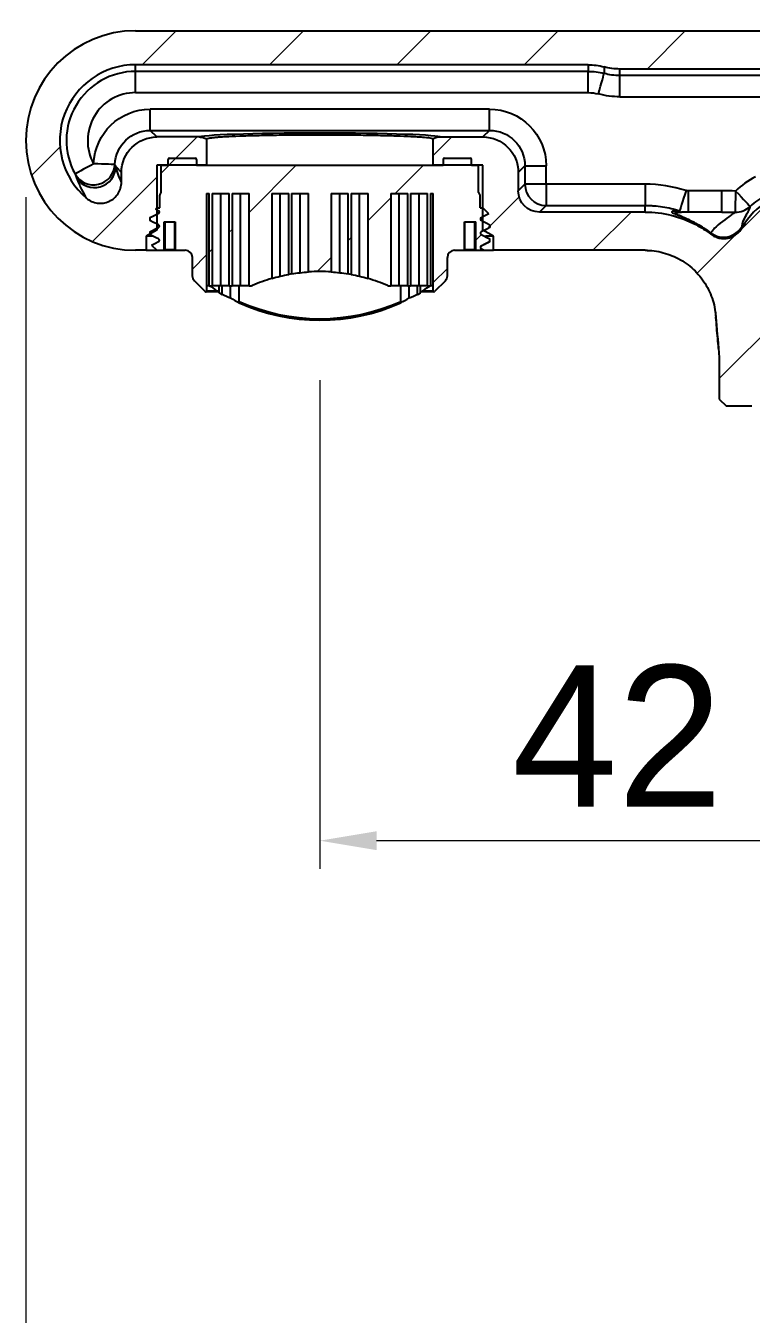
# Model space of a CAD drawing. Extents: x 0 to 1128, y 0 to 827.
# Drawn here: x 587.9 to 639.2, y 155.2 to 246.3 of the extents above; entities that cross this region are included whole.
import ezdxf

# ---------------------------------------------------------------- set-up
doc = ezdxf.new("R2010")
doc.units = 0
doc.header["$LTSCALE"] = 4
doc.header["$MEASUREMENT"] = 0
doc.header["$PDMODE"] = 3
doc.header["$PDSIZE"] = -10
doc.layers.get('0').update_dxf_attribs({"linetype": 'CONTINUOUS'})
doc.layers.get('DEFPOINTS').update_dxf_attribs({"linetype": 'CONTINUOUS'})
doc.styles.add('Daelim Dimension', font='')
doc.styles.get('Daelim Dimension').set_extended_font_data('나눔고딕')
doc.dimstyles.new('DEFAULT', dxfattribs={"dimscale": 2, "dimtxt": 2, "dimasz": 2, "dimexe": 0, "dimexo": 2, "dimgap": 1, "dimtad": 1, "dimdec": 1, "dimzin": 9, "dimdsep": 46, "dimtxsty": 'Daelim Dimension', "dimcen": 0.5, "dimclrd": 252, "dimclre": 252, "dimclrt": 3, "dimadec": 1, "dimazin": 0, "dimtfac": 1, "dimtdec": 1, "dimtix": 1, "dimtmove": 0, "dimatfit": 3, "dimfxl": 1, "dimtolj": 1, "dimtzin": 1, "dimlwd": 9, "dimlwe": 9, "dimarcsym": 0})
pattern_1 = [(45, (206.573, -181.995), (-4.494825, 4.494825), [])]

# ---------------------------------------------------------------- blocks, each defined once
blk = doc.blocks.new('*D26')
at = {"color": 5, "lineweight": 9, "ltscale": 0.5, "transparency": 16777216}
for p, q in [((608.716, 221.256), (608.716, 186.716)), ((650.744, 202.166), (650.744, 186.716)), ((646.744, 188.716), (612.716, 188.716))]:
    blk.add_line(p, q, dxfattribs=at)
at = {"color": 5, "ltscale": 0.5, "transparency": 16777216}
for points in [[(612.716, 189.383), (612.716, 188.049), (608.716, 188.716)], [(646.744, 189.383), (646.744, 188.049), (650.744, 188.716)]]:
    blk.add_solid(points, dxfattribs=at)
at = {"layer": 'DEFPOINTS', "color": 0, "ltscale": 0.5, "transparency": 16777216}
for p in [(608.716, 225.256), (650.744, 206.166), (608.716, 188.716)]:
    blk.add_point(p, dxfattribs=at)
at = {"color": 7, "ltscale": 0.5, "transparency": 16777216, "insert": (629.73, 196.109), "char_height": 10, "attachment_point": 5, "style": 'Daelim Dimension'}
blk.add_mtext('\\A1;42', dxfattribs=at)
blk = doc.blocks.new('*D29')
at = {"color": 5, "lineweight": 9, "ltscale": 0.5, "transparency": 16777216}
for p, q in [((587.943, 234.199), (587.943, 134.501)), ((796.346, 158.527), (796.346, 134.501)), ((792.346, 136.501), (591.943, 136.501))]:
    blk.add_line(p, q, dxfattribs=at)
at = {"color": 5, "ltscale": 0.5, "transparency": 16777216}
for points in [[(591.943, 137.167), (591.943, 135.834), (587.943, 136.501)], [(792.346, 137.167), (792.346, 135.834), (796.346, 136.501)]]:
    blk.add_solid(points, dxfattribs=at)
at = {"layer": 'DEFPOINTS', "color": 0, "ltscale": 0.5, "transparency": 16777216}
for p in [(587.943, 238.199), (796.346, 162.527), (587.943, 136.501)]:
    blk.add_point(p, dxfattribs=at)
at = {"color": 7, "ltscale": 0.5, "transparency": 16777216, "insert": (692.145, 143.944), "char_height": 10, "attachment_point": 5, "style": 'Daelim Dimension'}
blk.add_mtext('\\A1;208', dxfattribs=at)
blk = doc.blocks.new('*D31')
at = {"color": 5, "lineweight": 9, "ltscale": 0.5, "transparency": 16777216}
for p, q in [((628.986, 291.801), (628.986, 327.879)), ((796.346, 226.827), (796.346, 327.879)), ((792.346, 325.879), (632.986, 325.879))]:
    blk.add_line(p, q, dxfattribs=at)
at = {"color": 5, "ltscale": 0.5, "transparency": 16777216}
for points in [[(632.986, 326.546), (632.986, 325.213), (628.986, 325.879)], [(792.346, 326.546), (792.346, 325.213), (796.346, 325.879)]]:
    blk.add_solid(points, dxfattribs=at)
at = {"layer": 'DEFPOINTS', "color": 0, "ltscale": 0.5, "transparency": 16777216}
for p in [(628.986, 325.879), (628.986, 287.801), (796.346, 222.827)]:
    blk.add_point(p, dxfattribs=at)
at = {"color": 7, "ltscale": 0.5, "transparency": 16777216, "insert": (712.666, 333.323), "char_height": 10, "attachment_point": 5, "style": 'Daelim Dimension'}
blk.add_mtext('\\A1;167', dxfattribs=at)

msp = doc.modelspace()

# ---------------------------------------------------------------- hatches: boundary and pattern name
at = {"linetype": 'Continuous', "lineweight": 18}
h = msp.add_hatch(dxfattribs=at)
h.set_pattern_fill('ANSI31', scale=50.853136, style=0)
h.set_pattern_definition(pattern_1)
edge = h.paths.add_edge_path(flags=0)
edge.add_line((645.739, 243.355), (645.739, 240.552))
edge.add_arc((645.239, 240.552), 0.501, 270, 360, ccw=False)
edge.add_line((645.239, 240.051), (643.837, 240.051))
edge.add_line((643.837, 240.051), (643.837, 239.05))
edge.add_line((643.837, 239.05), (643.836, 239.05))
edge.add_arc((643.836, 240.051), 1.001, 180, 270, ccw=False)
edge.add_line((642.835, 240.051), (642.835, 243.254))
edge.add_line((642.835, 243.254), (629.903, 243.254))
edge.add_ellipse((629.903, 247.461), major_axis=(0, -4.207), ratio=0.999391, start_angle=344.64111, end_angle=360, ccw=False)
edge.add_ellipse((627.676, 239.348), major_axis=(0, -4.207), ratio=0.999391, start_angle=164.64111, end_angle=180)
edge.add_line((627.676, 243.555), (595.701, 243.555))
edge.add_arc((595.701, 238.199), 5.356, 450, 589.53914)
edge.add_spline(control_points=[(592.226, 234.124), (592.354, 234.015), (592.503, 233.926), (592.66, 233.865), (592.817, 233.805), (592.987, 233.77), (593.156, 233.765), (593.324, 233.76), (593.495, 233.783), (593.655, 233.834), (593.815, 233.885), (593.968, 233.964), (594.102, 234.065), (594.236, 234.166), (594.354, 234.291), (594.447, 234.43), (594.54, 234.57), (594.611, 234.727), (594.653, 234.889), (594.684, 235.012), (594.7, 235.139), (594.7, 235.266)], knot_values=[0, 0, 0, 0, 0.000505, 0.000505, 0.000505, 0.00101, 0.00101, 0.00101, 0.001514, 0.001514, 0.001514, 0.002016, 0.002016, 0.002016, 0.002518, 0.002518, 0.002518, 0.003021, 0.003021, 0.003021, 0.003398, 0.003398, 0.003398, 0.003398], weights=[1, 1, 1, 1, 1, 1, 1, 1, 1, 1, 1, 1, 1, 1, 1, 1, 1, 1, 1, 1, 1, 1], degree=3, periodic=0)
edge.add_line((594.7, 235.266), (594.7, 235.948))
edge.add_ellipse((597.205, 235.945), major_axis=(-1.772, 1.772), ratio=0.998783, start_angle=-44.96511, end_angle=44.96511, ccw=False)
edge.add_line((597.202, 238.449), (600.206, 238.449))
edge.add_spline(control_points=[(600.206, 238.449), (600.318, 238.449), (600.432, 238.43), (600.537, 238.393), (600.596, 238.372), (600.653, 238.346), (600.707, 238.315)], knot_values=[0, 0, 0, 0, 0.000336, 0.000336, 0.000336, 0.000521, 0.000521, 0.000521, 0.000521], weights=[1, 1, 1, 1, 1, 1, 1], degree=3, periodic=0)
edge.add_line((600.707, 238.315), (600.707, 236.447))
edge.add_line((600.707, 236.447), (597.203, 236.447))
edge.add_line((597.203, 236.447), (597.203, 231.876))
edge.add_line((597.203, 231.876), (596.452, 231.442))
edge.add_line((596.452, 231.442), (596.452, 230.441))
edge.add_line((596.452, 230.441), (595.701, 230.441))
edge.add_arc((595.701, 238.199), 7.758, 90, 270, ccw=False)
edge.add_line((595.701, 245.957), (647.992, 245.957))
edge.add_line((647.992, 245.957), (647.992, 243.655))
edge.add_arc((647.691, 243.655), 0.3, 270, 360, ccw=False)
edge.add_line((647.691, 243.355), (645.739, 243.355))
h = msp.add_hatch(dxfattribs=at)
h.set_pattern_fill('ANSI31', scale=50.853136, style=0)
h.set_pattern_definition(pattern_1)
edge = h.paths.add_edge_path(flags=0)
edge.add_line((643.136, 232.643), (641.36, 232.643))
edge.add_line((641.36, 232.643), (641.36, 231.261))
edge.add_ellipse((642.537, 229.639), major_axis=(1.417, -1.417), ratio=0.998783, start_angle=170.96302, end_angle=224.96511)
edge.add_line((640.534, 229.641), (640.534, 227.637))
edge.add_ellipse((642.036, 227.639), major_axis=(1.063, 1.063), ratio=0.998783, start_angle=135.03489, end_angle=197.70587)
edge.add_spline(control_points=[(641.346, 226.303), (641.351, 226.301), (641.355, 226.299), (641.36, 226.297)], knot_values=[0, 0, 0, 0, 0.000015, 0.000015, 0.000015, 0.000015], weights=[1, 1, 1, 1], degree=3, periodic=0)
edge.add_line((641.36, 226.297), (641.36, 223.025))
edge.add_line((641.36, 223.025), (640.334, 222.433))
edge.add_line((640.334, 222.433), (640.334, 221.231))
edge.add_arc((640.033, 221.231), 0.3, 270, 360, ccw=False)
edge.add_line((640.033, 220.931), (639.232, 220.931))
edge.add_line((639.232, 220.931), (639.232, 219.43))
edge.add_line((639.232, 219.43), (637.429, 219.43))
edge.add_spline(control_points=[(637.429, 219.43), (637.262, 219.596), (637.096, 219.763), (636.929, 219.93)], knot_values=[0.061728, 0.061728, 0.061728, 0.061728, 0.062435, 0.062435, 0.062435, 0.062435], weights=[1, 1, 1, 1], degree=3, periodic=0)
edge.add_line((636.929, 219.93), (636.929, 222.875))
edge.add_spline(control_points=[(636.929, 222.875), (636.811, 224.226), (636.863, 225.621), (636.462, 226.917), (636.296, 227.452), (636.036, 227.965), (635.702, 228.416), (635.369, 228.866), (634.953, 229.265), (634.489, 229.579), (634.023, 229.895), (633.496, 230.134), (632.952, 230.277), (632.539, 230.385), (632.108, 230.441), (631.68, 230.441)], knot_values=[0.002456, 0.002456, 0.002456, 0.002456, 0.00652, 0.00652, 0.00652, 0.008191, 0.008191, 0.008191, 0.009861, 0.009861, 0.009861, 0.011539, 0.011539, 0.011539, 0.012814, 0.012814, 0.012814, 0.012814], weights=[1, 1, 1, 1, 1, 1, 1, 1, 1, 1, 1, 1, 1, 1, 1, 1], degree=3, periodic=0)
edge.add_line((631.68, 230.441), (620.978, 230.441))
edge.add_line((620.978, 230.441), (620.978, 231.442))
edge.add_line((620.978, 231.442), (620.227, 231.876))
edge.add_line((620.227, 231.876), (620.227, 236.447))
edge.add_line((620.227, 236.447), (616.723, 236.447))
edge.add_line((616.723, 236.447), (616.723, 238.315))
edge.add_spline(control_points=[(616.723, 238.315), (616.777, 238.346), (616.834, 238.372), (616.893, 238.393), (616.998, 238.43), (617.112, 238.449), (617.224, 238.449)], knot_values=[0.00105, 0.00105, 0.00105, 0.00105, 0.001237, 0.001237, 0.001237, 0.001575, 0.001575, 0.001575, 0.001575], weights=[1, 1, 1, 1, 1, 1, 1], degree=3, periodic=0)
edge.add_line((617.224, 238.449), (620.229, 238.449))
edge.add_ellipse((620.226, 235.945), major_axis=(1.772, 1.772), ratio=0.998783, start_angle=-44.96511, end_angle=44.96511, ccw=False)
edge.add_line((622.73, 235.948), (622.73, 234.645))
edge.add_ellipse((624.232, 234.646), major_axis=(1.063, 1.063), ratio=0.998783, start_angle=135.03489, end_angle=224.96511)
edge.add_line((624.23, 233.144), (631.686, 233.144))
edge.add_spline(control_points=[(631.686, 233.144), (632.94, 233.143), (634.162, 232.84), (635.646, 232.059), (636.002, 231.833), (636.336, 231.58)], knot_values=[0, 0, 0, 0, 0.5, 0.5, 0.668908, 0.668908, 0.668908, 0.668908], weights=[1, 1, 1, 1, 1, 1], degree=3, periodic=0)
edge.add_spline(control_points=[(636.336, 231.58), (636.47, 231.478), (636.623, 231.398), (636.783, 231.347), (636.944, 231.296), (637.115, 231.271), (637.283, 231.276), (637.45, 231.28), (637.62, 231.314), (637.777, 231.374), (637.934, 231.433), (638.082, 231.521), (638.21, 231.629), (638.339, 231.738), (638.45, 231.87), (638.535, 232.015), (638.545, 232.032), (638.555, 232.05), (638.565, 232.068)], knot_values=[0, 0, 0, 0, 0.000504, 0.000504, 0.000504, 0.001007, 0.001007, 0.001007, 0.001511, 0.001511, 0.001511, 0.002014, 0.002014, 0.002014, 0.002517, 0.002517, 0.002517, 0.002577, 0.002577, 0.002577, 0.002577], weights=[1, 1, 1, 1, 1, 1, 1, 1, 1, 1, 1, 1, 1, 1, 1, 1, 1, 1, 1], degree=3, periodic=0)
edge.add_arc((642.536, 229.941), 4.505, 478.2303, 511.82521, ccw=False)
edge.add_line((640.405, 233.909), (641.338, 234.41))
edge.add_ellipse((643.469, 230.438), major_axis=(-1.099, 4.372), ratio=0.999352, start_angle=-11.61445, end_angle=14.10637, ccw=False)
edge.add_spline(control_points=[(643.272, 234.942), (643.331, 234.944), (643.392, 234.943), (643.451, 234.939), (643.582, 234.929), (643.713, 234.901), (643.837, 234.857)], knot_values=[0, 0, 0, 0, 0.00018, 0.00018, 0.00018, 0.000578, 0.000578, 0.000578, 0.000578], weights=[1, 1, 1, 1, 1, 1, 1], degree=3, periodic=0)
edge.add_line((643.837, 234.857), (643.837, 233.344))
edge.add_arc((643.136, 233.344), 0.701, 270, 360, ccw=False)
h = msp.add_hatch(dxfattribs=at)
h.set_pattern_fill('ANSI31', scale=50.853136, style=0)
h.set_pattern_definition(pattern_1)
edge = h.paths.add_edge_path(flags=0)
edge.add_line((619.426, 236.848), (619.426, 236.447))
edge.add_line((619.426, 236.447), (619.927, 236.447))
edge.add_line((619.927, 236.447), (619.927, 234.519))
edge.add_arc((620.027, 234.519), 0.1, 180, 240)
edge.add_arc((619.927, 234.345), 0.1, 360, 420, ccw=False)
edge.add_line((620.027, 234.345), (620.027, 233.444))
edge.add_line((620.027, 233.444), (620.227, 233.444))
edge.add_line((620.227, 233.444), (620.655, 233.016))
edge.add_spline(control_points=[(620.655, 233.016), (620.472, 232.924), (620.289, 232.833), (620.106, 232.741)], knot_values=[0, 0, 0, 0, 0.780974, 0.780974, 0.780974, 0.780974], weights=[1, 1, 1, 1], degree=3, periodic=0)
edge.add_spline(control_points=[(620.106, 232.741), (620.074, 232.727), (620.027, 232.652), (620.074, 232.576), (620.11, 232.56)], knot_values=[0, 0, 0, 0, 0.429152, 0.859155, 0.859155, 0.859155, 0.859155], weights=[1, 1, 1, 1, 1], degree=3, periodic=0)
edge.add_spline(control_points=[(620.11, 232.56), (620.313, 232.458), (620.52, 232.354), (620.727, 232.25)], knot_values=[0, 0, 0, 0, 0.883733, 0.883733, 0.883733, 0.883733], weights=[1, 1, 1, 1], degree=3, periodic=0)
edge.add_line((620.727, 232.25), (620.728, 232.051))
edge.add_spline(control_points=[(620.728, 232.051), (620.52, 231.947), (620.313, 231.844), (620.106, 231.74)], knot_values=[0, 0, 0, 0, 0.883785, 0.883785, 0.883785, 0.883785], weights=[1, 1, 1, 1], degree=3, periodic=0)
edge.add_spline(control_points=[(620.106, 231.74), (620.074, 231.726), (620.026, 231.651), (620.074, 231.575), (620.11, 231.559)], knot_values=[0, 0, 0, 0, 0.429152, 0.859155, 0.859155, 0.859155, 0.859155], weights=[1, 1, 1, 1, 1], degree=3, periodic=0)
edge.add_spline(control_points=[(620.11, 231.559), (620.314, 231.457), (620.521, 231.353), (620.728, 231.25)], knot_values=[0, 0, 0, 0, 0.882982, 0.882982, 0.882982, 0.882982], weights=[1, 1, 1, 1], degree=3, periodic=0)
edge.add_line((620.728, 231.25), (620.728, 231.05))
edge.add_spline(control_points=[(620.728, 231.05), (620.52, 230.946), (620.313, 230.843), (620.106, 230.739)], knot_values=[0, 0, 0, 0, 0.883463, 0.883463, 0.883463, 0.883463], weights=[1, 1, 1, 1], degree=3, periodic=0)
edge.add_spline(control_points=[(620.106, 230.739), (620.074, 230.725), (620.026, 230.649), (620.074, 230.574), (620.109, 230.558)], knot_values=[0, 0, 0, 0, 0.429152, 0.859155, 0.859155, 0.859155, 0.859155], weights=[1, 1, 1, 1, 1], degree=3, periodic=0)
edge.add_spline(control_points=[(620.109, 230.558), (620.161, 230.533), (620.214, 230.506), (620.267, 230.479)], knot_values=[0, 0, 0, 0, 0.227047, 0.227047, 0.227047, 0.227047], weights=[1, 1, 1, 1], degree=3, periodic=0)
edge.add_line((620.267, 230.479), (620.227, 230.441))
edge.add_line((620.227, 230.441), (619.777, 230.441))
edge.add_arc((619.777, 230.491), 0.0501, 180, 270, ccw=False)
edge.add_line((619.727, 230.491), (619.727, 232.443))
edge.add_line((619.727, 232.443), (618.926, 232.443))
edge.add_line((618.926, 232.443), (618.926, 230.491))
edge.add_arc((618.876, 230.491), 0.0501, 270, 360, ccw=False)
edge.add_line((618.876, 230.441), (618.225, 230.441))
edge.add_arc((618.225, 229.941), 0.501, 450, 540)
edge.add_line((617.724, 229.941), (617.724, 228.646))
edge.add_arc((617.224, 228.646), 0.501, 315, 360, ccw=False)
edge.add_line((617.578, 228.292), (616.809, 227.523))
edge.add_arc((616.773, 227.559), 0.0501, 180, 315, ccw=False)
edge.add_line((616.723, 227.559), (616.723, 234.445))
edge.add_line((616.723, 234.445), (616.525, 234.445))
edge.add_line((616.525, 234.445), (616.525, 227.938))
edge.add_line((616.525, 227.938), (616.321, 227.938))
edge.add_line((616.321, 227.938), (616.321, 234.445))
edge.add_line((616.321, 234.445), (615.124, 234.445))
edge.add_line((615.124, 234.445), (615.124, 227.938))
edge.add_line((615.124, 227.938), (614.919, 227.938))
edge.add_line((614.919, 227.938), (614.919, 234.445))
edge.add_line((614.919, 234.445), (613.722, 234.445))
edge.add_line((613.722, 234.445), (613.722, 227.938))
edge.add_line((613.722, 227.938), (613.564, 227.938))
edge.add_arc((613.564, 228.139), 0.2, 246.66974, 270, ccw=False)
edge.add_arc((608.715, 216.896), 12.043, 426.66974, 433.59458)
edge.add_line((612.116, 228.449), (612.116, 234.445))
edge.add_line((612.116, 234.445), (610.92, 234.445))
edge.add_line((610.92, 234.445), (610.92, 228.736))
edge.add_arc((608.715, 216.896), 12.043, 439.45251, 440.44109)
edge.add_line((610.715, 228.772), (610.715, 234.445))
edge.add_line((610.715, 234.445), (609.518, 234.445))
edge.add_line((609.518, 234.445), (609.518, 228.913))
edge.add_arc((608.715, 216.896), 12.043, 446.1767, 453.8233)
edge.add_line((607.912, 228.913), (607.912, 234.445))
edge.add_line((607.912, 234.445), (606.715, 234.445))
edge.add_line((606.715, 234.445), (606.715, 228.772))
edge.add_arc((608.715, 216.896), 12.043, 459.55891, 460.54749)
edge.add_line((606.511, 228.736), (606.511, 234.445))
edge.add_line((606.511, 234.445), (605.314, 234.445))
edge.add_line((605.314, 234.445), (605.314, 228.449))
edge.add_arc((608.715, 216.896), 12.043, 466.40542, 473.33026)
edge.add_arc((603.866, 228.139), 0.2, 270, 293.33026, ccw=False)
edge.add_line((603.866, 227.938), (603.708, 227.938))
edge.add_line((603.708, 227.938), (603.708, 234.445))
edge.add_line((603.708, 234.445), (602.511, 234.445))
edge.add_line((602.511, 234.445), (602.511, 227.938))
edge.add_line((602.511, 227.938), (602.306, 227.938))
edge.add_line((602.306, 227.938), (602.306, 234.445))
edge.add_line((602.306, 234.445), (601.109, 234.445))
edge.add_line((601.109, 234.445), (601.109, 227.938))
edge.add_line((601.109, 227.938), (600.905, 227.938))
edge.add_line((600.905, 227.938), (600.905, 234.445))
edge.add_line((600.905, 234.445), (600.707, 234.445))
edge.add_line((600.707, 234.445), (600.707, 227.559))
edge.add_arc((600.657, 227.559), 0.0501, 225, 360, ccw=False)
edge.add_line((600.621, 227.523), (599.852, 228.292))
edge.add_arc((600.206, 228.646), 0.501, 180, 225, ccw=False)
edge.add_line((599.706, 228.646), (599.706, 229.941))
edge.add_arc((599.205, 229.941), 0.501, 360, 450)
edge.add_line((599.205, 230.441), (598.554, 230.441))
edge.add_arc((598.554, 230.491), 0.0501, 180, 270, ccw=False)
edge.add_line((598.504, 230.491), (598.504, 232.443))
edge.add_line((598.504, 232.443), (597.704, 232.443))
edge.add_line((597.704, 232.443), (597.704, 230.491))
edge.add_arc((597.654, 230.491), 0.0501, 270, 360, ccw=False)
edge.add_line((597.654, 230.441), (597.203, 230.441))
edge.add_line((597.203, 230.441), (596.831, 230.813))
edge.add_spline(control_points=[(596.831, 230.813), (596.994, 230.895), (597.158, 230.978), (597.323, 231.06)], knot_values=[0.238769, 0.238769, 0.238769, 0.238769, 0.93939, 0.93939, 0.93939, 0.93939], weights=[1, 1, 1, 1], degree=3, periodic=0)
edge.add_spline(control_points=[(597.323, 231.06), (597.359, 231.074), (597.407, 231.15), (597.359, 231.226), (597.324, 231.241)], knot_values=[0.069673, 0.069673, 0.069673, 0.069673, 0.499676, 0.928829, 0.928829, 0.928829, 0.928829], weights=[1, 1, 1, 1, 1], degree=3, periodic=0)
edge.add_spline(control_points=[(597.324, 231.241), (597.117, 231.343), (596.91, 231.447), (596.703, 231.551)], knot_values=[0.058363, 0.058363, 0.058363, 0.058363, 0.941971, 0.941971, 0.941971, 0.941971], weights=[1, 1, 1, 1], degree=3, periodic=0)
edge.add_line((596.703, 231.551), (596.703, 231.751))
edge.add_spline(control_points=[(596.703, 231.751), (596.91, 231.854), (597.117, 231.957), (597.324, 232.061)], knot_values=[0.055953, 0.055953, 0.055953, 0.055953, 0.939386, 0.939386, 0.939386, 0.939386], weights=[1, 1, 1, 1], degree=3, periodic=0)
edge.add_spline(control_points=[(597.324, 232.061), (597.359, 232.075), (597.407, 232.151), (597.359, 232.227), (597.324, 232.242)], knot_values=[0.069673, 0.069673, 0.069673, 0.069673, 0.499676, 0.928829, 0.928829, 0.928829, 0.928829], weights=[1, 1, 1, 1, 1], degree=3, periodic=0)
edge.add_spline(control_points=[(597.324, 232.242), (597.117, 232.344), (596.91, 232.448), (596.703, 232.552)], knot_values=[0.058321, 0.058321, 0.058321, 0.058321, 0.94216, 0.94216, 0.94216, 0.94216], weights=[1, 1, 1, 1], degree=3, periodic=0)
edge.add_line((596.703, 232.552), (596.703, 232.751))
edge.add_spline(control_points=[(596.703, 232.751), (596.91, 232.855), (597.117, 232.959), (597.325, 233.063)], knot_values=[0.057347, 0.057347, 0.057347, 0.057347, 0.941664, 0.941664, 0.941664, 0.941664], weights=[1, 1, 1, 1], degree=3, periodic=0)
edge.add_spline(control_points=[(597.325, 233.063), (597.358, 233.079), (597.402, 233.152), (597.358, 233.225), (597.325, 233.242)], knot_values=[0.08492, 0.08492, 0.08492, 0.08492, 0.499676, 0.914479, 0.914479, 0.914479, 0.914479], weights=[1, 1, 1, 1, 1], degree=3, periodic=0)
edge.add_spline(control_points=[(597.325, 233.242), (597.253, 233.278), (597.181, 233.314), (597.109, 233.35)], knot_values=[0.133134, 0.133134, 0.133134, 0.133134, 0.834847, 0.834847, 0.834847, 0.834847], weights=[1, 1, 1, 1], degree=3, periodic=0)
edge.add_line((597.109, 233.35), (597.203, 233.444))
edge.add_line((597.203, 233.444), (597.403, 233.444))
edge.add_line((597.403, 233.444), (597.403, 234.345))
edge.add_arc((597.503, 234.345), 0.1, 480, 540, ccw=False)
edge.add_arc((597.403, 234.519), 0.1, 300, 360)
edge.add_line((597.503, 234.519), (597.503, 236.447))
edge.add_line((597.503, 236.447), (598.004, 236.447))
edge.add_line((598.004, 236.447), (598.004, 236.848))
edge.add_arc((598.104, 236.848), 0.1, 450, 540, ccw=False)
edge.add_line((598.104, 236.948), (599.906, 236.948))
edge.add_arc((599.906, 236.848), 0.1, 360, 450, ccw=False)
edge.add_line((600.006, 236.848), (600.006, 236.447))
edge.add_line((600.006, 236.447), (617.424, 236.447))
edge.add_line((617.424, 236.447), (617.424, 236.848))
edge.add_arc((617.524, 236.848), 0.1, 450, 540, ccw=False)
edge.add_line((617.524, 236.948), (619.326, 236.948))
edge.add_arc((619.326, 236.848), 0.1, 360, 450, ccw=False)

# ---------------------------------------------------------------- linework, layer by layer
at = {"color": 7, "linetype": 'Continuous', "lineweight": 25}
for p, q in [((595.701, 245.957), (647.992, 245.957)), ((627.676, 243.555), (595.701, 243.555)), ((595.701, 243.088), (595.701, 243.555)), ((627.676, 243.555), (627.676, 243.088)), ((628.79, 243.405), (628.79, 242.938)), ((642.835, 243.254), (629.903, 243.254)), ((629.903, 242.788), (629.903, 243.254)), ((627.676, 243.088), (595.701, 243.088)), ((595.701, 241.588), (595.701, 243.088)), ((627.676, 241.588), (627.676, 243.088)), ((629.903, 241.287), (629.903, 242.788)), ((595.701, 241.588), (627.676, 241.588)), ((596.735, 238.916), (596.735, 240.417)), ((620.695, 240.417), (596.735, 240.417)), ((620.695, 238.916), (620.695, 240.417)), ((596.735, 238.916), (620.695, 238.916)), ((597.202, 238.449), (596.735, 238.916)), ((620.695, 238.916), (620.229, 238.449)), ((600.206, 238.449), (597.202, 238.449)), ((600.707, 238.315), (600.707, 236.447)), ((616.723, 236.447), (616.723, 238.315)), ((617.224, 238.449), (620.229, 238.449)), ((598.004, 236.447), (598.004, 236.848)), ((598.104, 236.948), (599.906, 236.948)), ((600.006, 236.848), (600.006, 236.447)), ((617.424, 236.848), (617.424, 236.447)), ((617.524, 236.948), (619.326, 236.948)), ((619.426, 236.447), (619.426, 236.848)), ((594.29, 236.359), (594.7, 235.948)), ((594.7, 235.266), (594.7, 235.948)), ((597.203, 236.447), (597.203, 231.876)), ((600.707, 236.447), (597.203, 236.447)), ((597.503, 236.447), (598.004, 236.447)), ((597.503, 234.519), (597.503, 236.447)), ((600.006, 236.447), (617.424, 236.447)), ((620.227, 236.447), (616.723, 236.447)), ((619.426, 236.447), (619.927, 236.447)), ((619.927, 234.519), (619.927, 236.447)), ((620.227, 231.876), (620.227, 236.447)), ((622.73, 235.948), (623.196, 236.415)), ((622.73, 235.948), (622.73, 234.645)), ((623.196, 236.415), (623.196, 235.111)), ((623.196, 236.415), (624.697, 236.415)), ((624.697, 235.111), (624.697, 236.415)), ((623.196, 235.111), (622.73, 234.645)), ((624.697, 235.111), (623.196, 235.111)), ((624.697, 235.111), (624.697, 233.611)), ((631.686, 235.111), (624.697, 235.111)), ((631.686, 235.111), (631.686, 233.611)), ((597.403, 233.444), (597.403, 234.345)), ((600.707, 234.445), (600.707, 227.559)), ((600.707, 234.445), (600.905, 234.445)), ((600.719, 227.938), (600.719, 234.445)), ((600.905, 227.938), (600.905, 234.445)), ((601.109, 234.445), (601.109, 227.938)), ((601.109, 234.445), (602.306, 234.445)), ((601.708, 227.938), (601.708, 234.445)), ((602.306, 227.938), (602.306, 234.445)), ((602.511, 234.445), (602.511, 227.938)), ((602.511, 234.445), (603.708, 234.445)), ((603.109, 227.938), (603.109, 234.445)), ((603.708, 227.938), (603.708, 234.445)), ((605.314, 234.445), (605.314, 228.449)), ((605.314, 234.445), (606.511, 234.445)), ((605.912, 228.609), (605.912, 234.445)), ((606.511, 228.736), (606.511, 234.445)), ((606.715, 234.445), (606.715, 228.772)), ((606.715, 234.445), (607.912, 234.445)), ((607.314, 228.858), (607.314, 234.445)), ((607.912, 228.913), (607.912, 234.445)), ((609.518, 234.445), (609.518, 228.913)), ((609.518, 234.445), (610.715, 234.445)), ((610.117, 228.858), (610.117, 234.445)), ((610.715, 228.772), (610.715, 234.445)), ((610.92, 234.445), (610.92, 228.736)), ((610.92, 234.445), (612.116, 234.445)), ((611.518, 228.609), (611.518, 234.445)), ((612.116, 228.449), (612.116, 234.445)), ((613.722, 234.445), (613.722, 227.938)), ((613.722, 234.445), (614.919, 234.445)), ((614.321, 227.938), (614.321, 234.445)), ((614.919, 227.938), (614.919, 234.445)), ((615.124, 234.445), (615.124, 227.938)), ((615.124, 234.445), (616.321, 234.445)), ((615.722, 227.938), (615.722, 234.445)), ((616.321, 227.938), (616.321, 234.445)), ((616.525, 234.445), (616.525, 227.938)), ((616.525, 234.445), (616.723, 234.445)), ((616.711, 227.938), (616.711, 234.445)), ((616.723, 227.559), (616.723, 234.445)), ((620.027, 233.444), (620.027, 234.345)), ((634.727, 234.645), (634.727, 233.144)), ((637.1, 234.645), (634.727, 234.645)), ((597.203, 233.444), (597.108, 233.35)), ((597.203, 233.444), (597.403, 233.444)), ((597.328, 233.067), (597.38, 233.152)), ((620.027, 233.444), (620.227, 233.444)), ((620.655, 233.016), (620.227, 233.444)), ((624.23, 233.144), (624.697, 233.611)), ((631.686, 233.144), (624.23, 233.144)), ((624.697, 233.611), (631.686, 233.611)), ((631.686, 233.144), (631.686, 233.611)), ((596.703, 232.751), (596.703, 232.552)), ((597.207, 233.006), (597.333, 233.069)), ((597.704, 232.443), (597.704, 230.491)), ((597.704, 232.443), (598.504, 232.443)), ((597.726, 230.491), (597.726, 232.443)), ((597.776, 230.491), (597.776, 232.443)), ((598.478, 230.491), (598.478, 232.443)), ((598.504, 232.443), (598.504, 230.491)), ((618.926, 230.491), (618.926, 232.443)), ((618.926, 232.443), (619.727, 232.443)), ((618.952, 230.491), (618.952, 232.443)), ((619.654, 230.491), (619.654, 232.443)), ((619.704, 230.491), (619.704, 232.443)), ((619.727, 230.491), (619.727, 232.443)), ((620.728, 232.251), (620.728, 232.051)), ((597.203, 231.876), (596.452, 231.442)), ((596.452, 231.442), (596.452, 230.441)), ((596.865, 231.442), (596.452, 231.442)), ((596.703, 231.751), (596.703, 231.551)), ((620.978, 231.442), (620.227, 231.876)), ((620.978, 231.442), (620.409, 231.442)), ((620.978, 230.441), (620.978, 231.442)), ((596.452, 230.441), (595.701, 230.441)), ((596.452, 230.441), (597.203, 230.441)), ((596.831, 230.813), (597.203, 230.441)), ((597.203, 230.441), (597.654, 230.441)), ((597.654, 230.441), (597.676, 230.441)), ((597.676, 230.441), (597.776, 230.441)), ((597.704, 230.491), (597.726, 230.491)), ((597.726, 230.491), (597.776, 230.491)), ((597.776, 230.491), (597.776, 230.441)), ((597.776, 230.491), (598.478, 230.491)), ((597.776, 230.441), (598.478, 230.441)), ((598.478, 230.441), (598.478, 230.491)), ((598.478, 230.441), (598.554, 230.441)), ((598.554, 230.441), (599.205, 230.441)), ((618.225, 230.441), (618.876, 230.441)), ((618.952, 230.491), (618.952, 230.441)), ((618.952, 230.491), (619.654, 230.491)), ((618.952, 230.441), (619.654, 230.441)), ((619.654, 230.491), (619.704, 230.491)), ((619.654, 230.441), (619.654, 230.491)), ((619.654, 230.441), (619.754, 230.441)), ((619.704, 230.491), (619.727, 230.491)), ((619.754, 230.441), (619.777, 230.441)), ((619.777, 230.441), (620.227, 230.441)), ((620.054, 230.671), (620.064, 230.621)), ((620.104, 230.736), (620.056, 230.677)), ((620.108, 230.559), (620.267, 230.479)), ((620.227, 230.441), (620.265, 230.479)), ((620.227, 230.441), (620.978, 230.441)), ((620.728, 231.05), (620.728, 231.25)), ((631.684, 230.441), (620.978, 230.441)), ((631.847, 230.42), (631.696, 230.427)), ((599.706, 228.646), (599.706, 229.941)), ((617.724, 228.646), (617.724, 229.941)), ((599.852, 228.292), (600.621, 227.523)), ((600.905, 227.938), (600.719, 227.938)), ((600.905, 227.938), (601.109, 227.938)), ((601.007, 227.889), (601.007, 227.938)), ((601.708, 227.938), (601.109, 227.938)), ((601.605, 227.435), (601.605, 227.938)), ((602.306, 227.938), (601.708, 227.938)), ((601.81, 227.317), (601.81, 227.938)), ((602.306, 227.938), (602.511, 227.938)), ((602.408, 227.072), (602.408, 227.938)), ((603.109, 227.938), (602.511, 227.938)), ((603.007, 226.833), (603.007, 227.938)), ((603.708, 227.938), (603.109, 227.938)), ((603.708, 227.938), (603.866, 227.938)), ((613.564, 227.938), (613.722, 227.938)), ((614.321, 227.938), (613.722, 227.938)), ((614.919, 227.938), (614.321, 227.938)), ((614.423, 226.833), (614.423, 227.938)), ((614.919, 227.938), (615.124, 227.938)), ((615.022, 227.072), (615.022, 227.938)), ((615.722, 227.938), (615.124, 227.938)), ((615.62, 227.317), (615.62, 227.938)), ((616.321, 227.938), (615.722, 227.938)), ((615.825, 227.435), (615.825, 227.938)), ((616.321, 227.938), (616.525, 227.938)), ((616.423, 227.889), (616.423, 227.938)), ((616.711, 227.938), (616.525, 227.938)), ((617.578, 228.292), (616.809, 227.523)), ((601.539, 227.509), (600.657, 227.509)), ((616.773, 227.509), (615.891, 227.509)), ((636.929, 222.875), (636.929, 219.93)), ((636.929, 219.93), (637.429, 219.43)), ((639.232, 219.43), (637.429, 219.43))]:
    msp.add_line(p, q, dxfattribs=at)
at = {"color": 8, "linetype": 'Continuous', "lineweight": 25}
for p, q in [((642.835, 242.788), (629.903, 242.788)), ((629.903, 241.287), (642.835, 241.287)), ((598.478, 230.491), (598.504, 230.491)), ((618.926, 230.491), (618.952, 230.491)), ((601.465, 227.559), (600.707, 227.559)), ((616.723, 227.559), (615.965, 227.559))]:
    msp.add_line(p, q, dxfattribs=at)
at = {"color": 7, "linetype": 'Continuous', "lineweight": 25, "flags": 128}
for points in [[(628.392, 241.491), (628.468, 241.767), (628.541, 242.034), (628.609, 242.28), (628.669, 242.497), (628.718, 242.678), (628.756, 242.814), (628.78, 242.902), (628.79, 242.938)], [(592.736, 236.561), (592.485, 236.422), (592.243, 236.289), (592.02, 236.165), (591.823, 236.056), (591.659, 235.966), (591.535, 235.897), (591.455, 235.853), (591.422, 235.835)], [(594.235, 236.506), (594.197, 236.507), (594.106, 236.511), (593.964, 236.516), (593.777, 236.523), (593.552, 236.531), (593.297, 236.54), (593.022, 236.55), (592.736, 236.561)], [(634.575, 234.669), (634.49, 234.395), (634.407, 234.132), (634.33, 233.888), (634.263, 233.674), (634.207, 233.495), (634.165, 233.36), (634.137, 233.273), (634.126, 233.237)], [(638.077, 234.632), (638.069, 234.345), (638.062, 234.068), (638.055, 233.812), (638.049, 233.587), (638.043, 233.4), (638.04, 233.258), (638.037, 233.168), (638.036, 233.132)], [(638.077, 234.632), (638.275, 234.424), (638.465, 234.224), (638.641, 234.039), (638.796, 233.876), (638.925, 233.74), (639.022, 233.638), (639.085, 233.571), (639.111, 233.544)], [(597.325, 233.242), (597.248, 233.28), (597.109, 233.35)], [(596.703, 232.751), (596.877, 232.839), (597.057, 232.929), (597.325, 233.063)], [(597.324, 232.241), (597.15, 232.328), (596.972, 232.417), (596.703, 232.552)], [(620.105, 232.561), (620.283, 232.473), (620.465, 232.381), (620.727, 232.25)], [(620.655, 233.016), (620.554, 232.965), (620.376, 232.876), (620.106, 232.741)], [(596.703, 231.75), (596.88, 231.838), (597.062, 231.93), (597.324, 232.061)], [(597.324, 231.24), (597.15, 231.327), (596.972, 231.416), (596.703, 231.551)], [(620.728, 232.051), (620.554, 231.964), (620.376, 231.875), (620.106, 231.74)], [(620.107, 231.56), (620.284, 231.472), (620.467, 231.38), (620.728, 231.25)], [(596.83, 230.813), (596.878, 230.837), (597.061, 230.929), (597.323, 231.06)], [(620.728, 231.05), (620.554, 230.963), (620.376, 230.874), (620.106, 230.739)]]:
    msp.add_lwpolyline(points, dxfattribs=at)
at = {"color": 7, "linetype": 'Continuous', "lineweight": 25}
for centre, radius, start, end in [((595.701, 238.199), 7.758, 90, 270), ((595.701, 238.199), 5.356, 90, 229.53914), ((595.701, 238.199), 4.889, 90, 208.92), ((595.701, 238.199), 3.388, 90, 208.92), ((598.104, 236.848), 0.1, 90, 180), ((599.906, 236.848), 0.1, 0, 90), ((617.524, 236.848), 0.1, 90, 180), ((619.326, 236.848), 0.1, 0, 90), ((592.732, 236.575), 1.505, 209.46811, 357.37134), ((592.786, 236.372), 1.504, 212.78877, 359.5072), ((624.699, 235.113), 1.503, 180.0817, 269.9183), ((642.536, 229.941), 6.472, 118.2303, 133.54312), ((597.503, 234.345), 0.1, 120, 180), ((597.403, 234.519), 0.1, 300, 0), ((620.027, 234.519), 0.1, 180, 240), ((619.927, 234.345), 0.1, 0, 60), ((642.536, 229.941), 4.971, 118.2303, 133.54312), ((638.076, 234.633), 1.502, 268.46774, 313.53032), ((642.536, 229.941), 4.505, 118.2303, 151.82521), ((637.222, 232.868), 1.503, 233.39473, 331.0736), ((637.223, 232.874), 1.504, 233.74322, 330.89416), ((597.654, 230.491), 0.0501, 270, 0), ((597.676, 230.491), 0.05, 270.06264, 0.05701), ((598.554, 230.491), 0.0501, 180, 270), ((599.205, 229.941), 0.501, 0, 90), ((618.225, 229.941), 0.501, 90, 180), ((618.876, 230.491), 0.0501, 270, 0), ((619.754, 230.491), 0.05, 179.95141, 269.93749), ((619.777, 230.491), 0.0501, 180, 270), ((600.206, 228.646), 0.501, 180, 225), ((608.715, 216.896), 12.043, 99.55891, 100.54749), ((608.715, 216.896), 12.043, 86.1767, 93.8233), ((608.715, 216.896), 12.043, 79.45251, 80.44109), ((617.224, 228.646), 0.501, 315, 0), ((606.396, 237.352), 10.89, 239.81907, 240.33662), ((608.182, 237.355), 11.878, 232.83668, 236.37827), ((603.866, 228.139), 0.2, 270, 293.33026), ((608.715, 216.896), 12.043, 106.40542, 113.33026), ((608.715, 216.896), 12.043, 66.66974, 73.59458), ((613.564, 228.139), 0.2, 246.66974, 270), ((609.247, 237.357), 11.88, 303.62165, 307.16272), ((611.064, 237.298), 10.828, 299.66407, 300.18458), ((600.657, 227.559), 0.0501, 225, 0), ((608.715, 239.501), 14.004, 239.49112, 240.45794), ((606.498, 236.825), 10.576, 243.68654, 247.25093), ((608.289, 236.949), 11.495, 239.23154, 242.64458), ((608.715, 239.501), 13.894, 245.7428, 294.2572), ((609.139, 236.954), 11.5, 297.35588, 300.76739), ((610.931, 236.827), 10.577, 292.74962, 296.31345), ((608.715, 239.501), 14.004, 299.54206, 300.50888), ((616.773, 227.559), 0.0501, 180, 315), ((608.715, 239.501), 13.994, 245.92984, 294.07735)]:
    msp.add_arc(centre, radius, start, end, dxfattribs=at)
at = {"color": 7, "linetype": 'Continuous', "lineweight": 25, "extrusion": (0, 0, -1)}
for centre, major_axis, ratio, start_param, end_param in [((627.676, 239.348), (0, -4.207), 0.999391, 3.141593, 3.409656), ((629.903, 247.461), (0, -4.207), 0.999391, 0, 0.268063), ((627.676, 238.883), (0, 4.205), 0.999826, 0, 0.268063), ((629.903, 246.996), (0, 4.209), 0.998956, 3.141593, 3.409656), ((627.676, 238.883), (0, -2.704), 0.999391, 3.141593, 3.409656), ((629.903, 246.996), (0, -5.709), 0.999391, 0, 0.268063), ((596.74, 236.41), (-2.835, 2.835), 0.998783, 5.534719, 7.067974), ((620.69, 236.41), (2.835, 2.835), 0.998783, 5.498396, 7.067974), ((596.74, 236.41), (-1.774, 1.774), 0.997327, 5.534719, 7.067974), ((608.715, 238.448), (-8.509, 0), 0.034921, 0.004106, 3.137487), ((620.69, 236.41), (1.774, 1.774), 0.997327, 5.498396, 7.067974), ((597.205, 235.945), (-1.772, 1.772), 0.998783, 5.498396, 7.067974)]:
    msp.add_ellipse(centre, major_axis=major_axis, ratio=ratio, start_param=start_param, end_param=end_param, dxfattribs=at)
at = {"color": 7, "linetype": 'Continuous', "lineweight": 25, "extrusion": (-3.18654e-15, -3.18654e-15, -1)}
msp.add_ellipse((620.226, 235.945), major_axis=(1.772, 1.772), ratio=0.998783, start_param=5.498396, end_param=7.067974, dxfattribs=at)
at = {"color": 7, "linetype": 'Continuous', "lineweight": 25, "extrusion": (-1.06218e-14, -1.06218e-14, -1)}
msp.add_ellipse((624.232, 234.646), major_axis=(1.063, 1.063), ratio=0.998783, start_param=2.356803, end_param=3.926382, dxfattribs=at)
at = {"color": 7, "linetype": 'Continuous', "lineweight": 25}
for points, knots in [([(600.707, 238.315), (600.707, 238.335), (600.758, 238.354), (600.913, 238.383), (600.977, 238.392), (601.13, 238.411), (601.306, 238.429), (601.529, 238.447), (601.776, 238.464), (601.912, 238.472), (602.352, 238.497), (602.683, 238.511), (603.237, 238.532), (603.431, 238.538), (603.838, 238.551), (604.051, 238.557), (604.704, 238.573), (605.164, 238.582), (605.891, 238.593), (606.14, 238.596), (606.644, 238.602), (606.898, 238.604), (607.666, 238.61), (608.186, 238.612), (609.242, 238.612), (609.764, 238.61), (610.532, 238.604), (610.785, 238.602), (611.288, 238.596), (611.538, 238.593), (612.266, 238.582), (612.726, 238.573), (613.596, 238.551), (614.008, 238.539), (614.747, 238.511), (615.078, 238.497), (615.517, 238.472), (615.653, 238.464), (615.901, 238.447), (616.012, 238.438), (616.312, 238.411), (616.465, 238.393), (616.672, 238.354), (616.723, 238.335), (616.723, 238.315)], [0, 0, 0, 0, 0.0625, 0.0625, 0.09375, 0.09375, 0.125, 0.15625, 0.15625, 0.1875, 0.1875, 0.25, 0.25, 0.28125, 0.28125, 0.3125, 0.3125, 0.375, 0.375, 0.40625, 0.40625, 0.4375, 0.4375, 0.5, 0.5, 0.5625, 0.5625, 0.59375, 0.59375, 0.625, 0.625, 0.6875, 0.6875, 0.75, 0.75, 0.8125, 0.8125, 0.84375, 0.84375, 0.875, 0.875, 0.9375, 0.9375, 1, 1, 1, 1]), ([(600.206, 238.449), (600.294, 238.449), (600.381, 238.438), (600.549, 238.393), (600.631, 238.359), (600.707, 238.315)], [0, 0, 0, 0, 0.5, 0.5, 1, 1, 1, 1]), ([(617.224, 238.449), (617.136, 238.449), (617.049, 238.438), (616.881, 238.393), (616.799, 238.359), (616.723, 238.315)], [0, 0, 0, 0, 0.5, 0.5, 1, 1, 1, 1]), ([(594.7, 235.266), (594.632, 235.414), (594.563, 235.574), (594.427, 235.929), (594.358, 236.123), (594.29, 236.359)], [0, 0, 0, 0, 0.5, 0.5, 1, 1, 1, 1]), ([(591.521, 235.557), (591.644, 235.236), (591.764, 234.977), (591.998, 234.513), (592.113, 234.31), (592.226, 234.124)], [0, 0, 0, 0, 0.5, 0.5, 1, 1, 1, 1]), ([(592.226, 234.124), (592.335, 234.031), (592.455, 233.955), (592.715, 233.838), (592.854, 233.798), (593.135, 233.759), (593.28, 233.759), (593.561, 233.801), (593.7, 233.842), (593.958, 233.961), (594.079, 234.04), (594.293, 234.227), (594.387, 234.335), (594.541, 234.576), (594.6, 234.705), (594.68, 234.98), (594.7, 235.122), (594.7, 235.266)], [0, 0, 0, 0, 0.125, 0.125, 0.25, 0.25, 0.375, 0.375, 0.5, 0.5, 0.625, 0.625, 0.75, 0.75, 0.875, 0.875, 1, 1, 1, 1]), ([(637.1, 233.144), (637.1, 233.144), (637.1, 233.183), (637.1, 233.333), (637.1, 233.445), (637.1, 233.723), (637.1, 233.889), (637.1, 234.252), (637.1, 234.449), (637.1, 234.645)], [0, 0, 0, 0, 0.25, 0.25, 0.5, 0.5, 0.75, 0.75, 1, 1, 1, 1]), ([(597.325, 233.063), (597.358, 233.079), (597.402, 233.152), (597.358, 233.225), (597.325, 233.242)], [0.0849203, 0.0849203, 0.0849203, 0.0849203, 0.4996763, 0.9144785, 0.9144785, 0.9144785, 0.9144785]), ([(631.686, 233.611), (631.789, 233.611), (631.894, 233.609), (632.101, 233.601), (632.204, 233.595), (632.513, 233.571), (632.717, 233.548), (633.327, 233.454), (633.729, 233.362), (634.126, 233.237)], [0, 0, 0, 0, 0.125, 0.125, 0.25, 0.25, 0.5, 0.5, 1, 1, 1, 1]), ([(631.686, 233.144), (632.94, 233.143), (634.162, 232.84), (635.646, 232.059), (636.002, 231.833), (636.336, 231.58)], [0.3310919, 0.3310919, 0.3310919, 0.3310919, 0.8310919, 0.8310919, 1, 1, 1, 1]), ([(633.744, 233.212), (633.657, 233.207), (633.592, 233.194), (633.563, 233.159), (633.565, 233.144), (633.602, 233.107), (633.637, 233.084), (633.753, 233.025), (633.835, 232.989), (634.027, 232.91), (634.103, 232.879), (634.282, 232.805), (634.385, 232.762), (634.625, 232.658), (634.761, 232.596), (635.05, 232.455), (635.207, 232.375), (635.684, 232.108), (636.01, 231.9), (636.326, 231.662)], [0, 0, 0, 0, 0.25, 0.25, 0.375, 0.375, 0.5, 0.5, 0.625, 0.625, 0.6875, 0.6875, 0.75, 0.75, 0.8125, 0.8125, 0.875, 0.875, 1, 1, 1, 1]), ([(636.334, 231.661), (636.024, 231.895), (635.705, 232.1), (635.239, 232.362), (635.086, 232.442), (634.805, 232.581), (634.674, 232.642), (634.446, 232.744), (634.351, 232.786), (634.188, 232.856), (634.122, 232.886), (633.961, 232.959), (633.904, 232.992), (633.839, 233.045), (633.832, 233.064), (633.85, 233.097), (633.876, 233.109), (633.992, 233.136), (634.115, 233.144), (634.258, 233.144)], [0, 0, 0, 0, 0.125, 0.125, 0.1875, 0.1875, 0.25, 0.25, 0.3125, 0.3125, 0.375, 0.375, 0.5, 0.5, 0.625, 0.625, 0.75, 0.75, 1, 1, 1, 1]), ([(637.1, 233.144), (637.001, 233.144), (636.802, 233.144), (636.513, 233.144), (636.232, 233.144), (635.958, 233.144), (635.692, 233.144), (635.434, 233.144), (635.183, 233.144), (634.94, 233.144), (634.704, 233.144), (634.476, 233.144), (634.33, 233.144), (634.258, 233.144)], [0, 0, 0, 0, 0.091177, 0.182161, 0.273, 0.363739, 0.454425, 0.545103, 0.63582, 0.726622, 0.817556, 0.908666, 1, 1, 1, 1]), ([(638.036, 233.132), (638.02, 233.117), (637.984, 233.09), (637.877, 233.013), (637.807, 232.964), (637.565, 232.791), (637.359, 232.642), (636.946, 232.315), (636.741, 232.141), (636.519, 231.922), (636.46, 231.856), (636.373, 231.744), (636.347, 231.697), (636.334, 231.661)], [0, 0, 0, 0, 0.125, 0.125, 0.25, 0.25, 0.5, 0.5, 0.75, 0.75, 0.875, 0.875, 1, 1, 1, 1]), ([(638.537, 232.142), (638.536, 232.176), (638.542, 232.222), (638.569, 232.336), (638.591, 232.404), (638.676, 232.628), (638.76, 232.802), (638.924, 233.109), (639.002, 233.243), (639.106, 233.446), (639.13, 233.516), (639.111, 233.544)], [0, 0, 0, 0, 0.125, 0.125, 0.25, 0.25, 0.5, 0.5, 0.75, 0.75, 1, 1, 1, 1]), ([(597.324, 232.06), (597.359, 232.075), (597.407, 232.151), (597.359, 232.227), (597.324, 232.242)], [0.0696733, 0.0696733, 0.0696733, 0.0696733, 0.4996763, 0.9288287, 0.9288287, 0.9288287, 0.9288287]), ([(620.109, 232.743), (620.074, 232.727), (620.027, 232.652), (620.074, 232.576), (620.11, 232.56)], [0.0696733, 0.0696733, 0.0696733, 0.0696733, 0.4988257, 0.9288287, 0.9288287, 0.9288287, 0.9288287]), ([(620.109, 231.742), (620.074, 231.726), (620.026, 231.651), (620.074, 231.575), (620.11, 231.559)], [0.0696733, 0.0696733, 0.0696733, 0.0696733, 0.4988257, 0.9288287, 0.9288287, 0.9288287, 0.9288287]), ([(636.336, 231.58), (636.423, 231.514), (636.515, 231.459), (636.711, 231.368), (636.815, 231.333), (637.131, 231.264), (637.353, 231.264), (637.668, 231.333), (637.772, 231.368), (637.968, 231.458), (638.06, 231.513), (638.319, 231.709), (638.462, 231.875), (638.565, 232.068)], [0, 0, 0, 0, 0.125, 0.125, 0.25, 0.25, 0.5, 0.5, 0.625, 0.625, 0.75, 0.75, 1, 1, 1, 1]), ([(597.324, 231.059), (597.359, 231.074), (597.407, 231.15), (597.359, 231.226), (597.324, 231.241)], [0.0696733, 0.0696733, 0.0696733, 0.0696733, 0.4996763, 0.9288287, 0.9288287, 0.9288287, 0.9288287]), ([(618.883, 230.441), (618.884, 230.441), (618.892, 230.441), (618.917, 230.441), (618.94, 230.441), (618.952, 230.441)], [0, 0, 0, 0, 0.068328, 0.538853, 1, 1, 1, 1]), ([(620.109, 230.741), (620.074, 230.725), (620.026, 230.649), (620.074, 230.574), (620.109, 230.558)], [0.0696733, 0.0696733, 0.0696733, 0.0696733, 0.4988257, 0.9288287, 0.9288287, 0.9288287, 0.9288287]), ([(620.728, 231.048), (620.623, 230.995), (620.413, 230.89), (620.203, 230.785), (620.098, 230.733)], [0, 0, 0, 0, 0.50001, 1, 1, 1, 1]), ([(631.68, 230.441), (632.115, 230.441), (632.546, 230.385), (633.397, 230.158), (633.798, 229.992), (634.365, 229.666), (634.55, 229.543), (634.896, 229.277), (635.06, 229.134), (635.521, 228.674), (635.793, 228.322), (636.12, 227.758), (636.216, 227.563), (636.384, 227.161), (636.455, 226.952), (636.57, 226.53), (636.612, 226.317), (636.656, 225.996), (636.665, 225.888), (636.684, 225.673), (636.693, 225.565), (636.779, 224.597), (636.853, 223.736), (636.929, 222.875)], [0, 0, 0, 0, 0.125, 0.125, 0.25, 0.25, 0.3125, 0.3125, 0.375, 0.375, 0.5, 0.5, 0.5625, 0.5625, 0.625, 0.625, 0.6875, 0.6875, 0.71875, 0.71875, 0.75, 0.75, 1, 1, 1, 1]), ([(603.007, 226.833), (603.007, 226.82), (603.007, 226.807), (603.007, 226.794), (603.007, 226.782), (603.007, 226.77), (603.007, 226.759), (603.007, 226.75), (603.007, 226.741), (603.007, 226.735), (603.007, 226.73), (603.007, 226.726), (603.007, 226.724), (603.007, 226.723), (603.007, 226.723), (603.007, 226.724)], [0, 0, 0, 0, 0.0000396304, 0.0000396304, 0.0000396304, 0.0000793791, 0.0000793791, 0.0000793791, 0.0001170668, 0.0001170668, 0.0001170668, 0.0001512618, 0.0001512618, 0.0001512618, 0.0001738255, 0.0001738255, 0.0001738255, 0.0001738255]), ([(614.423, 226.724), (614.423, 226.723), (614.423, 226.724), (614.423, 226.726), (614.423, 226.728), (614.423, 226.732), (614.423, 226.738), (614.423, 226.744), (614.423, 226.751), (614.423, 226.759), (614.423, 226.768), (614.423, 226.778), (614.423, 226.788), (614.423, 226.8), (614.423, 226.812), (614.423, 226.824), (614.423, 226.827), (614.423, 226.83), (614.423, 226.833)], [0, 0, 0, 0, 0.0000310778, 0.0000310778, 0.0000310778, 0.0000621075, 0.0000621075, 0.0000621075, 0.0000938801, 0.0000938801, 0.0000938801, 0.0001280569, 0.0001280569, 0.0001280569, 0.000165226, 0.000165226, 0.000165226, 0.0001738583, 0.0001738583, 0.0001738583, 0.0001738583]), ([(636.874, 223.504), (636.854, 223.735), (636.813, 224.226), (636.737, 224.957), (636.723, 225.479), (636.678, 225.729), (636.675, 225.742)], [0, 0, 0, 0, 0.308322, 0.655397, 0.981551, 1, 1, 1, 1])]:
    msp.add_open_spline(points, degree=3, knots=knots, dxfattribs=at)
for points in [[(594.29, 236.359), (594.271, 236.406), (594.253, 236.455), (594.235, 236.506)], [(591.422, 235.835), (591.454, 235.738), (591.487, 235.646), (591.521, 235.557)], [(634.575, 234.669), (633.635, 234.964), (632.672, 235.111), (631.686, 235.111)], [(634.727, 234.645), (634.675, 234.645), (634.625, 234.653), (634.575, 234.669)], [(638.077, 234.632), (637.751, 234.641), (637.426, 234.645), (637.1, 234.645)], [(634.126, 233.237), (634.007, 233.229), (633.881, 233.221), (633.744, 233.212)], [(633.744, 233.212), (633.911, 233.167), (634.085, 233.144), (634.258, 233.144)], [(637.1, 233.144), (637.412, 233.144), (637.724, 233.14), (638.036, 233.132)], [(636.326, 231.662), (636.329, 231.635), (636.333, 231.607), (636.336, 231.58)], [(636.334, 231.661), (636.331, 231.661), (636.328, 231.661), (636.326, 231.662)], [(638.537, 232.141), (638.537, 232.142), (638.537, 232.142), (638.537, 232.142)], [(638.565, 232.068), (638.556, 232.092), (638.546, 232.117), (638.537, 232.141)], [(605.314, 228.449), (605.512, 228.508), (605.712, 228.561), (605.912, 228.609)], [(605.912, 228.609), (606.111, 228.656), (606.31, 228.699), (606.511, 228.736)], [(606.715, 228.772), (606.914, 228.806), (607.114, 228.834), (607.314, 228.858)], [(607.314, 228.858), (607.513, 228.881), (607.712, 228.899), (607.912, 228.913)], [(609.518, 228.913), (609.718, 228.899), (609.917, 228.881), (610.117, 228.858)], [(610.117, 228.858), (610.317, 228.834), (610.516, 228.806), (610.715, 228.772)], [(610.92, 228.736), (611.12, 228.699), (611.319, 228.656), (611.518, 228.609)], [(611.518, 228.609), (611.719, 228.561), (611.918, 228.508), (612.116, 228.449)]]:
    msp.add_open_spline(points, degree=3, dxfattribs=at)

# ---------------------------------------------------------------- dimensions: what is measured, and where the dimension line sits
at = {"color": 5, "ltscale": 0.5}
dim = msp.add_linear_dim(base=(628.986, 325.879), p1=(796.346, 222.827), p2=(628.986, 287.801), dimstyle='DEFAULT', override={"dimtxt": 5, "dimexe": 1, "dimdec": 0, "dimclrd": 5, "dimclre": 5, "dimclrt": 7}, dxfattribs=at)
dim.commit()
dim.dimension.update_dxf_attribs({"geometry": '*D31', "text_midpoint": (712.666, 333.323)})
dim = msp.add_linear_dim(base=(587.943, 136.501), p1=(796.346, 162.527), p2=(587.943, 238.199), dimstyle='DEFAULT', override={"dimtxt": 5, "dimexe": 1, "dimdec": 0, "dimclrd": 5, "dimclre": 5, "dimclrt": 7}, dxfattribs=at)
dim.commit()
dim.dimension.update_dxf_attribs({"geometry": '*D29', "text_midpoint": (692.145, 136.501), "dimtype": 160})
dim = msp.add_linear_dim(base=(608.716, 188.716), p1=(650.744, 206.166), p2=(608.716, 225.256), angle=180, dimstyle='DEFAULT', override={"dimtxt": 5, "dimexe": 1, "dimdec": 0, "dimclrd": 5, "dimclre": 5, "dimclrt": 7}, dxfattribs=at)
dim.commit()
dim.dimension.update_dxf_attribs({"geometry": '*D26', "text_midpoint": (629.73, 196.109)})

doc.saveas('drawing.dxf')
